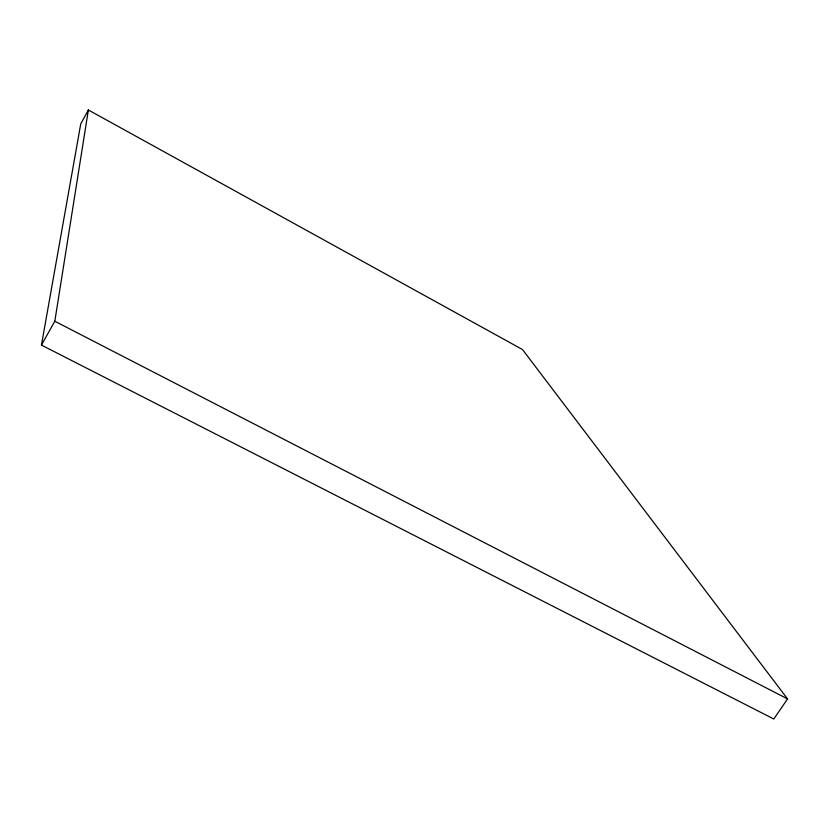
<?xml version="1.0" encoding="UTF-8"?>
<svg xmlns="http://www.w3.org/2000/svg" width="829" height="829" viewBox="0 0 829 829"><rect width="100%" height="100%" fill="white"/><g stroke="black" fill="none" stroke-linecap="round" stroke-linejoin="round"><path stroke-width="1.24" d="M41.45 345.092L54.807 321.237L88.371 109.988L522.498 349.537L787.55 698.909L773.799 719.012L41.45 345.092L80.755 123.863L88.371 109.988M54.807 321.237L787.55 698.909"/></g></svg>
